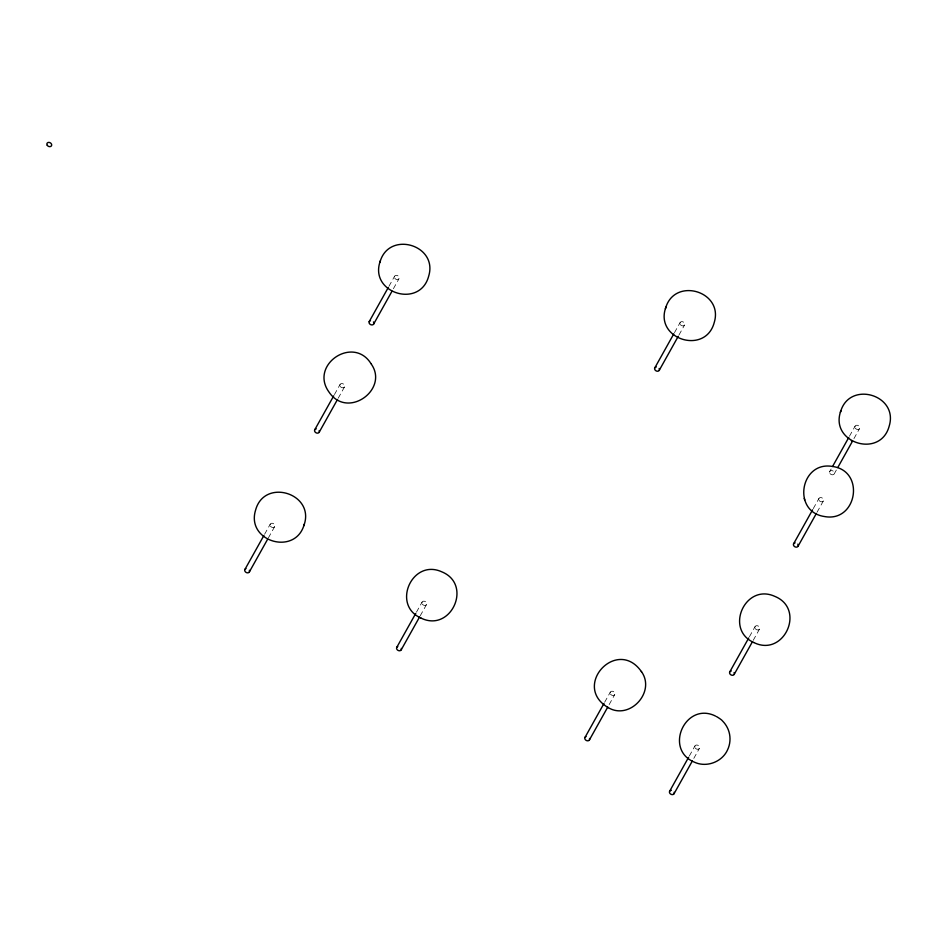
<?xml version="1.0" encoding="UTF-8"?>
<svg xmlns="http://www.w3.org/2000/svg" width="937" height="937" viewBox="0 0 937 937"><rect width="100%" height="100%" fill="white"/><g stroke="black" fill="none" stroke-linecap="round" stroke-linejoin="round"><path stroke-width="0.7" stroke-dasharray="4.68 3.51" d="M388.914 286.359L394.547 276.286M393.411 288.701L399.045 278.629M334.427 394.582L340.061 384.51M338.222 398.19L344.547 386.852M264.597 534.266L270.231 524.193M268.392 537.873L274.717 526.535M416.438 612.201L422.072 602.116M420.233 615.796L426.558 604.47M674.476 332.67L680.11 322.597M678.974 335.013L684.607 324.94M604.658 702.246L610.292 692.174M609.155 704.589L614.789 694.516M829.737 471.522L831.142 469.004M849.449 436.255L855.071 426.183M813.281 508.592L818.915 498.519M834.235 473.864L836.343 470.081M853.947 438.61L859.569 428.537M817.076 512.188L823.412 500.862M749.436 636.727L755.058 626.654M753.231 640.322L759.556 628.996M689.304 756.054L694.938 745.969M693.802 758.396L699.435 748.323M422.294 604.084A2.542 2.003 29.2 0 0 426.476 604.623A2.542 2.003 29.2 0 0 424.18 601.179A2.542 2.003 29.2 0 0 422.294 604.084M394.77 278.242A2.542 2.003 29.2 0 0 398.951 278.781A2.542 2.003 29.2 0 0 396.667 275.337A2.542 2.003 29.2 0 0 394.77 278.242M340.283 386.466A2.542 2.003 29.2 0 0 344.465 387.004A2.542 2.003 29.2 0 0 342.169 383.561A2.542 2.003 29.2 0 0 340.283 386.466M829.959 473.478A2.542 2.003 29.2 0 0 834.141 474.017A2.542 2.003 29.2 0 0 831.857 470.573A2.542 2.003 29.2 0 0 829.959 473.478M855.294 428.15A2.542 2.003 29.2 0 0 859.487 428.689A2.542 2.003 29.2 0 0 857.191 425.246A2.542 2.003 29.2 0 0 855.294 428.15M819.137 500.475A2.542 2.003 29.2 0 0 823.318 501.014A2.542 2.003 29.2 0 0 821.023 497.57A2.542 2.003 29.2 0 0 819.137 500.475M755.281 628.61A2.542 2.003 29.2 0 0 759.474 629.149A2.542 2.003 29.2 0 0 757.178 625.705A2.542 2.003 29.2 0 0 755.281 628.61M610.514 694.13A2.542 2.003 29.2 0 0 614.695 694.668A2.542 2.003 29.2 0 0 612.4 691.225A2.542 2.003 29.2 0 0 610.514 694.13M695.16 747.937A2.542 2.003 29.2 0 0 699.342 748.476A2.542 2.003 29.2 0 0 697.058 745.032A2.542 2.003 29.2 0 0 695.16 747.937M270.453 526.149A2.542 2.003 29.2 0 0 274.635 526.688A2.542 2.003 29.2 0 0 272.339 523.244A2.542 2.003 29.2 0 0 270.453 526.149M680.332 324.553A2.542 2.003 29.2 0 0 684.514 325.092A2.542 2.003 29.2 0 0 682.218 321.649A2.542 2.003 29.2 0 0 680.332 324.553"/><path stroke-width="1.41" d="M303.822 525.727C315.863 493.658 264.222 477.296 255.532 510.314C246.021 541.375 294.839 556.039 304.057 525.001M380.387 260.755C368.346 292.824 419.987 309.187 428.677 276.157C438.188 245.107 389.37 230.443 380.153 261.482M665.938 307.067C653.909 339.135 705.538 355.498 714.24 322.48C723.751 291.419 674.921 276.755 665.703 307.793M840.911 410.664C828.87 442.732 880.511 459.083 889.201 426.066C898.712 395.004 849.894 380.352 840.676 411.378M379.848 262.407L380.082 261.692M304.127 524.79L304.349 524.076M665.411 308.718L665.645 308.004M840.384 412.315L840.606 411.601M369.213 321.614L388.211 287.612M373.711 323.956L392.006 291.22M314.715 429.837L333.724 395.836M319.212 432.18L337.519 399.443M244.885 569.52L263.894 535.519M249.383 571.863L267.689 539.126M396.726 647.455L415.735 613.454M401.223 649.798L419.53 617.061M654.776 367.925L673.773 333.923M659.273 370.267L678.271 336.266M584.957 737.501L603.955 703.5M589.443 739.855L607.75 707.107M832.571 466.474C865.659 471.006 856.898 522.764 824.373 516.51C791.742 511.696 800.374 460.653 832.571 466.474L848.746 437.52M793.58 543.847L812.578 509.845M837.76 467.563L852.529 441.128M798.078 546.189L816.373 513.453M729.724 671.981L748.733 637.98M734.221 674.324L752.516 641.587M669.604 791.308L688.601 757.307M674.101 793.651L692.396 760.914M753.957 642.583C784.046 657.516 806.066 608.956 774.688 596.319C745.161 582.943 724.348 629.535 753.898 642.559M641.564 671.841C617.296 636.469 571.207 685.989 608.289 707.669M715.47 716.044C685.392 701.122 663.361 749.682 694.75 762.32C706.685 767.731 722.052 761.945 727.487 750.022C730.567 743.72 730.837 736.131 728.225 729.618C726.971 726.48 725.097 723.598 722.732 721.185C721.748 719.464 714.943 715.669 716.395 716.5M420.959 618.057C451.048 632.99 473.068 584.43 441.69 571.781C412.163 558.417 391.35 605.009 420.912 618.022M608.265 707.646C629.781 720.53 656.111 691.775 641.341 671.466M851.346 440.683L852.213 441.198M371.099 363.802C353.378 335.048 309.198 364.774 328.981 392.029C347.522 419.694 389.031 389.441 371.333 364.165M804.239 498.461L804.719 499.96M401.294 648.404A2.542 2.003 29.2 0 1 399.865 650.735A2.542 2.003 29.2 0 1 396.796 649.13A2.542 2.003 29.2 0 1 397.792 646.589M373.441 321.93A2.542 2.003 29.2 0 1 372.715 324.799A2.542 2.003 29.2 0 1 369.307 323.37A2.542 2.003 29.2 0 1 370.502 320.688M319.189 430.575A2.542 2.003 29.2 0 1 317.854 433.117A2.542 2.003 29.2 0 1 314.68 431.301A2.542 2.003 29.2 0 1 316.249 428.877M797.809 544.163A2.542 2.003 29.2 0 1 797 547.056A2.542 2.003 29.2 0 1 793.604 545.451A2.542 2.003 29.2 0 1 795.103 542.886M734.093 672.508A2.542 2.003 29.2 0 1 733.003 675.237A2.542 2.003 29.2 0 1 729.724 673.516A2.542 2.003 29.2 0 1 731.258 671.021M589.514 738.461A2.542 2.003 29.2 0 1 588.085 740.78A2.542 2.003 29.2 0 1 585.016 739.188A2.542 2.003 29.2 0 1 586.023 736.634M674.16 792.257A2.542 2.003 29.2 0 1 672.497 794.611A2.542 2.003 29.2 0 1 669.498 792.55A2.542 2.003 29.2 0 1 671.372 790.336M249.359 570.258A2.542 2.003 29.2 0 1 248.176 572.776A2.542 2.003 29.2 0 1 244.99 571.277A2.542 2.003 29.2 0 1 245.962 568.654M659.133 368.452A2.542 2.003 29.2 0 1 658.055 371.181A2.542 2.003 29.2 0 1 654.764 369.459A2.542 2.003 29.2 0 1 656.298 366.964M47.272 145.352A2.542 2.003 29.2 0 0 51.453 145.821A2.542 2.003 29.2 0 0 49.087 142.401A2.542 2.003 29.2 0 0 47.272 145.352"/></g></svg>
